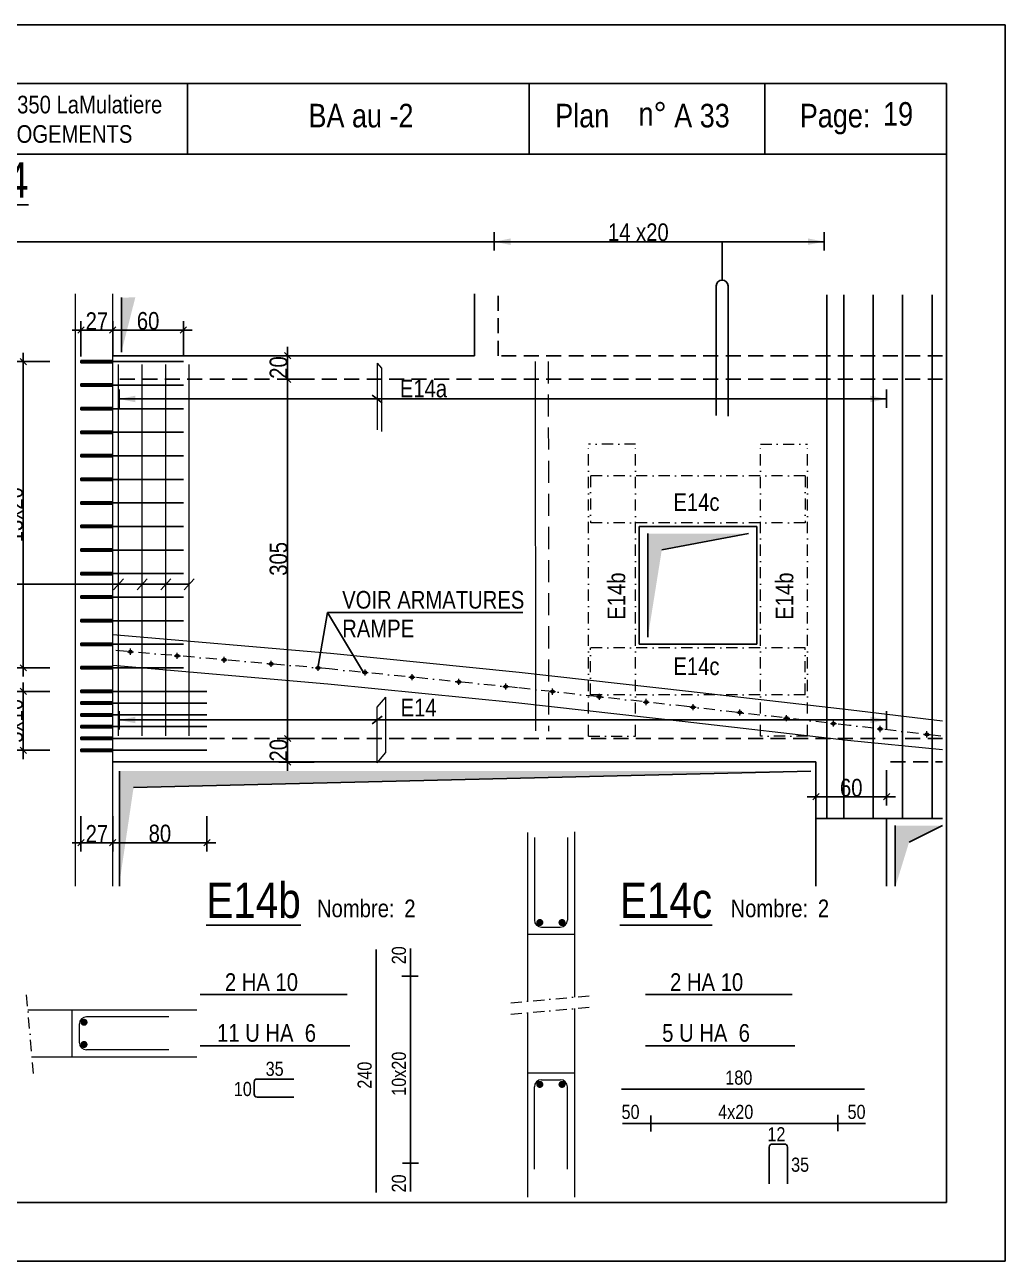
# Model space of a CAD drawing. Header units: metres. Extents: x -9927 to 45032, y -190416 to 12166.
# Drawn here: x 33334 to 34166, y -159147 to -158097 of the extents above; entities that cross this region are included whole.
import ezdxf
from ezdxf.enums import TextEntityAlignment as Align

# ---------------------------------------------------------------- set-up
doc = ezdxf.new("R2010")
doc.units = ezdxf.units.M
doc.header["$PDMODE"] = 65
for name, pattern in [('CACHE2', [0.1875, 0.125, -0.0625]), ('CACHEx2', [19.05, 12.7, -6.35]), ('TIRETPT2', [12.7, 6.35, -3.175, 0, -3.175])]:
    doc.linetypes.add(name, pattern=pattern)
for name, color, linetype in [('01_cote_gen', 4, 'Continuous'), ('01_fenetres', 171, 'Continuous'), ('01_linteaux', 3, 'Continuous'), ('01_murs_coup', 5, 'Continuous'), ('01_poch_murs', 251, 'Continuous'), ('01_sem', 42, 'Continuous'), ('01_texte', 230, 'Continuous'), ('AA_COTES', 2, 'Continuous')]:
    doc.layers.add(name, color=color, linetype=linetype)
doc.styles.add('STYLE2', font='ARIALN.TTF')
doc.dimstyles.new('JB50', dxfattribs={"dimscale": 0.1, "dimtxt": 150, "dimasz": 15, "dimexe": 0.1, "dimexo": 0.1, "dimgap": 0.09, "dimtad": 1, "dimdec": 1, "dimdsep": 46, "dimtxsty": 'STYLE2', "dimblk1": 'BOND_G', "dimblk2": 'BOND_D', "dimsah": 1, "dimcen": 1.5, "dimdle": 0.01, "dimse1": 1, "dimse2": 1, "dimclrd": 4, "dimclre": 2, "dimclrt": 6, "dimazin": 2, "dimtfac": 2.333333, "dimtdec": 1, "dimtix": 1, "dimtmove": 2, "dimatfit": 3, "dimldrblk": 'BOND_G', "dimfxl": 1, "dimtolj": 1, "dimtzin": 0, "dimarcsym": 0})

# ---------------------------------------------------------------- blocks, each defined once
blk = doc.blocks.new('BOND_G')
at = {"layer": 'AA_COTES', "color": 0}
for p, q in [((0, -5), (0, 15)), ((5, 0), (-5, 0)), ((1.77, 1.77), (-1.77, -1.77))]:
    blk.add_line(p, q, dxfattribs=at)
blk = doc.blocks.new('BOND_D')
at = {"layer": 'AA_COTES', "color": 0}
for p, q in [((5, 0), (-5, 0)), ((-1.77, -1.77), (1.77, 1.77)), ((0, 5), (0, -15))]:
    blk.add_line(p, q, dxfattribs=at)
blk = doc.blocks.new('*D1532')
at = {"layer": '01_cote_gen', "color": 4, "lineweight": -2, "ltscale": 0.5, "transparency": 16777216}
blk.add_line((33556.8, -158721.3), (33556.8, -158704.3), dxfattribs=at)
at = {"layer": 'DEFPOINTS', "color": 0, "lineweight": 0, "ltscale": 0.5, "transparency": 16777216}
for p in [(33556.8, -158702.8), (33557.6, -158702.8), (33557.6, -158722.8)]:
    blk.add_point(p, dxfattribs=at)
at = {"layer": '01_cote_gen', "color": 4, "lineweight": -2, "ltscale": 0.5, "transparency": 16777216, "xscale": 1.5, "yscale": 1.5, "zscale": 1.5}
for name, p, rotation in [('BOND_D', (33556.8, -158702.8), 90), ('BOND_G', (33556.8, -158722.8), 270)]:
    blk.add_blockref(name, p, dxfattribs=dict(at, rotation=rotation))
at = {"layer": '01_cote_gen', "color": 6, "lineweight": 0, "ltscale": 0.5, "transparency": 16777216, "insert": (33549.2, -158712.8), "char_height": 15, "attachment_point": 5, "rotation": 90, "style": 'STYLE2'}
blk.add_mtext('\\A1;20', dxfattribs=at)
blk = doc.blocks.new('*D1533')
at = {"layer": '01_cote_gen', "color": 4, "lineweight": -2, "ltscale": 0.5, "transparency": 16777216}
blk.add_line((33556.8, -158701.3), (33556.8, -158399.3), dxfattribs=at)
at = {"layer": 'DEFPOINTS', "color": 0, "lineweight": 0, "ltscale": 0.5, "transparency": 16777216}
for p in [(33556.8, -158397.8), (33617.4, -158397.8), (33599, -158702.8)]:
    blk.add_point(p, dxfattribs=at)
at = {"layer": '01_cote_gen', "color": 4, "lineweight": -2, "ltscale": 0.5, "transparency": 16777216, "xscale": 1.5, "yscale": 1.5, "zscale": 1.5}
for name, p, rotation in [('BOND_D', (33556.8, -158397.8), 90), ('BOND_G', (33556.8, -158702.8), 270)]:
    blk.add_blockref(name, p, dxfattribs=dict(at, rotation=rotation))
at = {"layer": '01_cote_gen', "color": 6, "lineweight": 0, "ltscale": 0.5, "transparency": 16777216, "insert": (33549.2, -158550.3), "char_height": 15, "attachment_point": 5, "rotation": 90, "style": 'STYLE2'}
blk.add_mtext('\\A1;305', dxfattribs=at)
blk = doc.blocks.new('*D1534')
at = {"layer": '01_cote_gen', "color": 4, "lineweight": -2, "ltscale": 0.5, "transparency": 16777216}
blk.add_line((33556.8, -158396.3), (33556.8, -158379.3), dxfattribs=at)
at = {"layer": 'DEFPOINTS', "color": 0, "lineweight": 0, "ltscale": 0.5, "transparency": 16777216}
for p in [(33556.8, -158377.8), (33612.8, -158377.8), (33612.8, -158397.8)]:
    blk.add_point(p, dxfattribs=at)
at = {"layer": '01_cote_gen', "color": 4, "lineweight": -2, "ltscale": 0.5, "transparency": 16777216, "xscale": 1.5, "yscale": 1.5, "zscale": 1.5}
for name, p, rotation in [('BOND_D', (33556.8, -158377.8), 90), ('BOND_G', (33556.8, -158397.8), 270)]:
    blk.add_blockref(name, p, dxfattribs=dict(at, rotation=rotation))
at = {"layer": '01_cote_gen', "color": 6, "lineweight": 0, "ltscale": 0.5, "transparency": 16777216, "insert": (33549.2, -158387.8), "char_height": 15, "attachment_point": 5, "rotation": 90, "style": 'STYLE2'}
blk.add_mtext('\\A1;20', dxfattribs=at)
blk = doc.blocks.new('*D1556')
at = {"layer": '01_cote_gen', "color": 4, "lineweight": -2, "ltscale": 0.5, "transparency": 16777216}
blk.add_line((34063.9, -158752.3), (34006.9, -158752.3), dxfattribs=at)
at = {"layer": 'DEFPOINTS', "color": 0, "lineweight": 0, "ltscale": 0.5, "transparency": 16777216}
for p in [(34065.4, -158692.3), (34005.4, -158741), (34005.4, -158752.3)]:
    blk.add_point(p, dxfattribs=at)
at = {"layer": '01_cote_gen', "color": 4, "lineweight": -2, "ltscale": 0.5, "transparency": 16777216, "xscale": 1.5, "yscale": 1.5, "zscale": 1.5, "rotation": 180}
blk.add_blockref('BOND_D', (34005.4, -158752.3), dxfattribs=at)
at = {"layer": '01_cote_gen', "color": 4, "lineweight": -2, "ltscale": 0.5, "transparency": 16777216, "xscale": 1.5, "yscale": 1.5, "zscale": 1.5}
blk.add_blockref('BOND_G', (34065.4, -158752.3), dxfattribs=at)
at = {"layer": '01_cote_gen', "color": 6, "lineweight": 0, "ltscale": 0.5, "transparency": 16777216, "insert": (34035.4, -158744.7), "char_height": 15, "attachment_point": 5, "style": 'STYLE2'}
blk.add_mtext('\\A1;60', dxfattribs=at)
blk = doc.blocks.new('*D1557')
at = {"layer": '01_cote_gen', "color": 4, "lineweight": -2, "ltscale": 0.5, "transparency": 16777216}
blk.add_line((33486.9, -158791.3), (33409.9, -158791.3), dxfattribs=at)
at = {"layer": 'DEFPOINTS', "color": 0, "lineweight": 0, "ltscale": 0.5, "transparency": 16777216}
for p in [(33408.4, -158722.8), (33488.4, -158722.8), (33408.4, -158791.3)]:
    blk.add_point(p, dxfattribs=at)
at = {"layer": '01_cote_gen', "color": 4, "lineweight": -2, "ltscale": 0.5, "transparency": 16777216, "xscale": 1.5, "yscale": 1.5, "zscale": 1.5, "rotation": 180}
blk.add_blockref('BOND_D', (33408.4, -158791.3), dxfattribs=at)
at = {"layer": '01_cote_gen', "color": 4, "lineweight": -2, "ltscale": 0.5, "transparency": 16777216, "xscale": 1.5, "yscale": 1.5, "zscale": 1.5}
blk.add_blockref('BOND_G', (33488.4, -158791.3), dxfattribs=at)
at = {"layer": '01_cote_gen', "color": 6, "lineweight": 0, "ltscale": 0.5, "transparency": 16777216, "insert": (33448.4, -158783.6), "char_height": 15, "attachment_point": 5, "style": 'STYLE2'}
blk.add_mtext('\\A1;80', dxfattribs=at)
blk = doc.blocks.new('*D1558')
at = {"layer": '01_cote_gen', "color": 4, "lineweight": -2, "ltscale": 0.5, "transparency": 16777216}
blk.add_line((33406.9, -158791.3), (33382.9, -158791.3), dxfattribs=at)
at = {"layer": 'DEFPOINTS', "color": 0, "lineweight": 0, "ltscale": 0.5, "transparency": 16777216}
for p in [(33381.4, -158723.8), (33408.4, -158736.8), (33381.4, -158791.3)]:
    blk.add_point(p, dxfattribs=at)
at = {"layer": '01_cote_gen', "color": 4, "lineweight": -2, "ltscale": 0.5, "transparency": 16777216, "xscale": 1.5, "yscale": 1.5, "zscale": 1.5, "rotation": 180}
blk.add_blockref('BOND_D', (33381.4, -158791.3), dxfattribs=at)
at = {"layer": '01_cote_gen', "color": 4, "lineweight": -2, "ltscale": 0.5, "transparency": 16777216, "xscale": 1.5, "yscale": 1.5, "zscale": 1.5}
blk.add_blockref('BOND_G', (33408.4, -158791.3), dxfattribs=at)
at = {"layer": '01_cote_gen', "color": 6, "lineweight": 0, "ltscale": 0.5, "transparency": 16777216, "insert": (33394.9, -158783.8), "char_height": 15, "attachment_point": 5, "style": 'STYLE2'}
blk.add_mtext('\\A1;27', dxfattribs=at)
blk = doc.blocks.new('*D1559')
at = {"layer": '01_cote_gen', "color": 4, "lineweight": -2, "ltscale": 0.5, "transparency": 16777216}
blk.add_line((33382.9, -158356), (33406.9, -158356), dxfattribs=at)
at = {"layer": 'DEFPOINTS', "color": 0, "lineweight": 0, "ltscale": 0.5, "transparency": 16777216}
for p in [(33408.4, -158356), (33408.4, -158365), (33381.4, -158372.2)]:
    blk.add_point(p, dxfattribs=at)
at = {"layer": '01_cote_gen', "color": 4, "lineweight": -2, "ltscale": 0.5, "transparency": 16777216, "xscale": 1.5, "yscale": 1.5, "zscale": 1.5, "rotation": 180}
blk.add_blockref('BOND_G', (33381.4, -158356), dxfattribs=at)
at = {"layer": '01_cote_gen', "color": 4, "lineweight": -2, "ltscale": 0.5, "transparency": 16777216, "xscale": 1.5, "yscale": 1.5, "zscale": 1.5}
blk.add_blockref('BOND_D', (33408.4, -158356), dxfattribs=at)
at = {"layer": '01_cote_gen', "color": 6, "lineweight": 0, "ltscale": 0.5, "transparency": 16777216, "insert": (33394.9, -158348.4), "char_height": 15, "attachment_point": 5, "style": 'STYLE2'}
blk.add_mtext('\\A1;27', dxfattribs=at)
blk = doc.blocks.new('*D1560')
at = {"layer": '01_cote_gen', "color": 4, "lineweight": -2, "ltscale": 0.5, "transparency": 16777216}
blk.add_line((33409.9, -158356), (33466.9, -158356), dxfattribs=at)
at = {"layer": 'DEFPOINTS', "color": 0, "lineweight": 0, "ltscale": 0.5, "transparency": 16777216}
for p in [(33468.4, -158356), (33408.4, -158364.5), (33468.4, -158373.2)]:
    blk.add_point(p, dxfattribs=at)
at = {"layer": '01_cote_gen', "color": 4, "lineweight": -2, "ltscale": 0.5, "transparency": 16777216, "xscale": 1.5, "yscale": 1.5, "zscale": 1.5, "rotation": 180}
blk.add_blockref('BOND_G', (33408.4, -158356), dxfattribs=at)
at = {"layer": '01_cote_gen', "color": 4, "lineweight": -2, "ltscale": 0.5, "transparency": 16777216, "xscale": 1.5, "yscale": 1.5, "zscale": 1.5}
blk.add_blockref('BOND_D', (33468.4, -158356), dxfattribs=at)
at = {"layer": '01_cote_gen', "color": 6, "lineweight": 0, "ltscale": 0.5, "transparency": 16777216, "insert": (33438.4, -158348.3), "char_height": 15, "attachment_point": 5, "style": 'STYLE2'}
blk.add_mtext('\\A1;60', dxfattribs=at)
blk = doc.blocks.new('*D1561')
at = {"layer": '01_cote_gen', "color": 4, "lineweight": -2, "ltscale": 0.5, "transparency": 16777216}
blk.add_line((33302.4, -158661.3), (33302.4, -158644.3), dxfattribs=at)
at = {"layer": 'DEFPOINTS', "color": 0, "lineweight": 0, "ltscale": 0.5, "transparency": 16777216}
for p in [(33302.4, -158642.8), (33381.4, -158642.8), (33354.9, -158662.8)]:
    blk.add_point(p, dxfattribs=at)
at = {"layer": '01_cote_gen', "color": 4, "lineweight": -2, "ltscale": 0.5, "transparency": 16777216, "xscale": 1.5, "yscale": 1.5, "zscale": 1.5}
for name, p, rotation in [('BOND_D', (33302.4, -158642.8), 90), ('BOND_G', (33302.4, -158662.8), 270)]:
    blk.add_blockref(name, p, dxfattribs=dict(at, rotation=rotation))
at = {"layer": '01_cote_gen', "color": 6, "lineweight": 0, "ltscale": 0.5, "transparency": 16777216, "insert": (33294.7, -158652.8), "char_height": 15, "attachment_point": 5, "rotation": 90, "style": 'STYLE2'}
blk.add_mtext('\\A1;20', dxfattribs=at)
blk = doc.blocks.new('*D1562')
at = {"layer": '01_cote_gen', "color": 4, "lineweight": -2, "ltscale": 0.5, "transparency": 16777216}
blk.add_line((33332.4, -158641.3), (33332.4, -158384.3), dxfattribs=at)
at = {"layer": 'DEFPOINTS', "color": 0, "lineweight": 0, "ltscale": 0.5, "transparency": 16777216}
for p in [(33332.4, -158382.8), (33461.4, -158382.8), (33324.9, -158642.8)]:
    blk.add_point(p, dxfattribs=at)
at = {"layer": '01_cote_gen', "color": 4, "lineweight": -2, "ltscale": 0.5, "transparency": 16777216, "xscale": 1.5, "yscale": 1.5, "zscale": 1.5}
for name, p, rotation in [('BOND_D', (33332.4, -158382.8), 90), ('BOND_G', (33332.4, -158642.8), 270)]:
    blk.add_blockref(name, p, dxfattribs=dict(at, rotation=rotation))
at = {"layer": '01_cote_gen', "color": 6, "lineweight": 0, "ltscale": 0.5, "transparency": 16777216, "insert": (33324.7, -158512.8), "char_height": 15, "attachment_point": 5, "rotation": 90, "style": 'STYLE2'}
blk.add_mtext('\\A1;13x20', dxfattribs=at)
blk = doc.blocks.new('*D1563')
at = {"layer": '01_cote_gen', "color": 4, "lineweight": -2, "ltscale": 0.5, "transparency": 16777216}
blk.add_line((33332.4, -158711.3), (33332.4, -158664.3), dxfattribs=at)
at = {"layer": 'DEFPOINTS', "color": 0, "lineweight": 0, "ltscale": 0.5, "transparency": 16777216}
for p in [(33332.4, -158662.8), (33445.9, -158662.8), (33445.9, -158712.8)]:
    blk.add_point(p, dxfattribs=at)
at = {"layer": '01_cote_gen', "color": 4, "lineweight": -2, "ltscale": 0.5, "transparency": 16777216, "xscale": 1.5, "yscale": 1.5, "zscale": 1.5}
for name, p, rotation in [('BOND_D', (33332.4, -158662.8), 90), ('BOND_G', (33332.4, -158712.8), 270)]:
    blk.add_blockref(name, p, dxfattribs=dict(at, rotation=rotation))
at = {"layer": '01_cote_gen', "color": 6, "lineweight": 0, "ltscale": 0.5, "transparency": 16777216, "insert": (33324.7, -158687.8), "char_height": 15, "attachment_point": 5, "rotation": 90, "style": 'STYLE2'}
blk.add_mtext('\\A1;5x10', dxfattribs=at)

msp = doc.modelspace()

# ---------------------------------------------------------------- linework, layer by layer
at = {"layer": '01_cote_gen', "color": 5, "linetype": 'Continuous', "lineweight": 0}
msp.add_line((33767.01, -158382.55), (33767.33, -158696.22), dxfattribs=at)
at = {"layer": '01_cote_gen', "color": 5, "linetype": 'CACHE2', "lineweight": 0, "ltscale": 150}
msp.add_line((33778.15, -158382.55), (33778.48, -158696.7), dxfattribs=at)
at = {"layer": '01_fenetres', "ltscale": 30}
for p, q in [((34116.18, -158146.73), (32731.18, -158146.73)), ((33471.75, -158146.73), (33471.75, -158206.73)), ((33762.05, -158206.73), (33762.05, -158146.73)), ((33962.05, -158206.73), (33962.05, -158146.73)), ((34116.18, -158146.73), (34116.18, -159096.73)), ((34116.18, -158206.73), (32731.18, -158206.73)), ((34116.18, -159096.73), (32731.18, -159096.73))]:
    msp.add_line(p, q, dxfattribs=at)
at = {"layer": '01_linteaux', "linetype": 'Continuous'}
for p, q in [((33920.81, -158318.54), (33920.81, -158428.57)), ((33930.81, -158318.54), (33930.81, -158429.07)), ((33661.22, -159087.49), (33661.22, -158881.03)), ((33653.86, -158904.74), (33667.81, -158904.74)), ((33528.41, -159004.84), (33528.41, -158994.53)), ((33530.91, -158992.03), (33562.23, -158992.03)), ((33530.91, -159007.34), (33562.23, -159007.34)), ((34023.9, -159022.43), (34023.9, -159036.37)), ((33841.16, -159029.79), (34047.61, -159029.79)), ((33865.16, -159023.08), (33865.16, -159036.5)), ((33965.86, -159049.71), (33965.86, -159081.03)), ((33968.36, -159047.21), (33978.67, -159047.21)), ((33981.17, -159049.71), (33981.17, -159081.03)), ((33654.51, -159063.48), (33667.93, -159063.48))]:
    msp.add_line(p, q, dxfattribs=at)
at = {"layer": '01_linteaux'}
for p, q in [((33715.61, -158377.77), (33715.61, -158325.33)), ((33381.36, -158383.77), (33381.36, -158381.77)), ((33408.36, -158381.77), (33381.36, -158381.77)), ((33715.61, -158377.77), (33408.36, -158377.77)), ((33468.36, -158382.77), (33381.36, -158382.77)), ((33408.36, -158383.77), (33381.36, -158383.77)), ((33381.36, -158403.77), (33381.36, -158401.77)), ((33408.36, -158401.77), (33381.36, -158401.77)), ((33468.36, -158402.77), (33381.36, -158402.77)), ((33408.36, -158403.77), (33381.36, -158403.77)), ((33381.36, -158423.77), (33381.36, -158421.77)), ((33408.36, -158421.77), (33381.36, -158421.77)), ((33468.36, -158422.77), (33381.36, -158422.77)), ((33408.36, -158423.77), (33381.36, -158423.77)), ((33381.36, -158443.77), (33381.36, -158441.77)), ((33408.36, -158441.77), (33381.36, -158441.77)), ((33468.36, -158442.77), (33381.36, -158442.77)), ((33408.36, -158443.77), (33381.36, -158443.77)), ((33381.36, -158463.77), (33381.36, -158461.77)), ((33408.36, -158461.77), (33381.36, -158461.77)), ((33468.36, -158462.77), (33381.36, -158462.77)), ((33408.36, -158463.77), (33381.36, -158463.77)), ((33381.36, -158483.77), (33381.36, -158481.77)), ((33408.36, -158481.77), (33381.36, -158481.77)), ((33468.36, -158482.77), (33381.36, -158482.77)), ((33408.36, -158483.77), (33381.36, -158483.77)), ((33381.36, -158503.77), (33381.36, -158501.77)), ((33408.36, -158501.77), (33381.36, -158501.77)), ((33468.36, -158502.77), (33381.36, -158502.77)), ((33408.36, -158503.77), (33381.36, -158503.77)), ((33381.36, -158523.77), (33381.36, -158521.77)), ((33408.36, -158521.77), (33381.36, -158521.77)), ((33468.36, -158522.77), (33381.36, -158522.77)), ((33408.36, -158523.77), (33381.36, -158523.77)), ((33855.36, -158622.77), (33855.36, -158522.77)), ((33955.36, -158522.77), (33855.36, -158522.77)), ((33955.36, -158622.77), (33955.36, -158522.77)), ((33381.36, -158543.77), (33381.36, -158541.77)), ((33408.36, -158541.77), (33381.36, -158541.77)), ((33468.36, -158542.77), (33381.36, -158542.77)), ((33408.36, -158543.77), (33381.36, -158543.77)), ((33381.36, -158563.77), (33381.36, -158561.77)), ((33408.36, -158561.77), (33381.36, -158561.77)), ((33468.36, -158562.77), (33381.36, -158562.77)), ((33408.36, -158563.77), (33381.36, -158563.77)), ((33381.36, -158583.77), (33381.36, -158581.77)), ((33408.36, -158581.77), (33381.36, -158581.77)), ((33468.36, -158582.77), (33381.36, -158582.77)), ((33408.36, -158583.77), (33381.36, -158583.77)), ((33381.36, -158603.77), (33381.36, -158601.77)), ((33408.36, -158601.77), (33381.36, -158601.77)), ((33468.36, -158602.77), (33381.36, -158602.77)), ((33408.36, -158603.77), (33381.36, -158603.77)), ((33381.36, -158623.77), (33381.36, -158621.77)), ((33408.36, -158621.77), (33381.36, -158621.77)), ((33468.36, -158622.77), (33381.36, -158622.77)), ((33955.36, -158622.77), (33855.36, -158622.77)), ((33408.36, -158623.77), (33381.36, -158623.77)), ((33381.36, -158643.77), (33381.36, -158641.77)), ((33408.36, -158641.77), (33381.36, -158641.77)), ((33468.36, -158642.77), (33381.36, -158642.77)), ((33408.36, -158643.77), (33381.36, -158643.77)), ((33381.36, -158663.77), (33381.36, -158661.77)), ((33408.36, -158661.77), (33381.36, -158661.77)), ((33488.36, -158662.77), (33381.36, -158662.77)), ((33408.36, -158663.77), (33381.36, -158663.77)), ((33381.36, -158673.77), (33381.36, -158671.77)), ((33408.36, -158671.77), (33381.36, -158671.77)), ((33488.36, -158672.77), (33381.36, -158672.77)), ((33408.36, -158673.77), (33381.36, -158673.77)), ((33381.36, -158683.77), (33381.36, -158681.77)), ((33408.36, -158681.77), (33381.36, -158681.77)), ((33488.36, -158682.77), (33381.36, -158682.77)), ((33408.36, -158683.77), (33381.36, -158683.77)), ((33381.36, -158693.77), (33381.36, -158691.77)), ((33408.36, -158691.77), (33381.36, -158691.77)), ((33488.36, -158692.77), (33381.36, -158692.77)), ((33408.36, -158693.77), (33381.36, -158693.77)), ((33381.36, -158703.77), (33381.36, -158701.77)), ((33408.36, -158701.77), (33381.36, -158701.77)), ((33488.36, -158702.77), (33381.36, -158702.77)), ((33408.36, -158703.77), (33381.36, -158703.77)), ((33381.36, -158713.77), (33381.36, -158711.77)), ((33408.36, -158711.77), (33381.36, -158711.77)), ((33488.36, -158712.77), (33381.36, -158712.77)), ((33408.36, -158713.77), (33381.36, -158713.77)), ((34005.36, -158722.77), (33408.36, -158722.77)), ((34005.36, -158828.3), (34005.36, -158722.77)), ((34005.36, -158770.77), (34113, -158770.77)), ((34065.36, -158828.3), (34065.36, -158770.77))]:
    msp.add_line(p, q, dxfattribs=at)
at = {"layer": '01_linteaux', "linetype": 'CACHEx2'}
for p, q in [((33735.61, -158377.77), (33735.61, -158325.33)), ((34113, -158377.77), (33735.61, -158377.77)), ((34113, -158397.77), (33408.36, -158397.77)), ((34113, -158702.77), (33408.36, -158702.77)), ((34068.86, -158722.77), (34113, -158722.77))]:
    msp.add_line(p, q, dxfattribs=at)
at = {"layer": '01_linteaux', "linetype": 'ByBlock', "lineweight": 18}
for p, q in [((33760.41, -158782.53), (33760.41, -158926)), ((33766.41, -158787.01), (33766.41, -158857.01)), ((33794.41, -158787.01), (33794.41, -158857.01)), ((33800.41, -158782.01), (33800.41, -158922.4)), ((33772.41, -158863.01), (33788.41, -158863.01)), ((33760.41, -158869.01), (33786.41, -158869.01)), ((33786.41, -158869.01), (33800.41, -158869.01)), ((33786.41, -158869.01), (33786.41, -158869.01)), ((33336.33, -158933.23), (33479.78, -158933.23)), ((33374.07, -158947.23), (33374.07, -158933.23)), ((33760.41, -158935.74), (33760.41, -159092.31)), ((33800.41, -158932.14), (33800.41, -159092.31)), ((33374.07, -158973.23), (33374.07, -158947.23)), ((33374.07, -158947.23), (33374.07, -158947.23)), ((33380.07, -158961.23), (33380.07, -158945.23)), ((33456.07, -158939.23), (33386.07, -158939.23)), ((33456.07, -158967.23), (33386.07, -158967.23)), ((33339.93, -158973.23), (33479.78, -158973.23)), ((33760.41, -158986.61), (33786.41, -158986.61)), ((33786.41, -158986.61), (33800.41, -158986.61)), ((33786.41, -158986.61), (33786.41, -158986.61)), ((33766.41, -159068.61), (33766.41, -158998.61)), ((33772.41, -158992.61), (33788.41, -158992.61)), ((33794.41, -159068.61), (33794.41, -158998.61))]:
    msp.add_line(p, q, dxfattribs=at)
at = {"layer": '01_linteaux', "linetype": 'Continuous'}
for centre, radius, start, end in [((33925.81, -158318.54), 5, 90, 180), ((33925.81, -158318.54), 5, 0, 90), ((33530.91, -158994.53), 2.5, 90, 180), ((33530.91, -159004.84), 2.5, 180, 270), ((33968.36, -159049.71), 2.5, 90, 180), ((33978.67, -159049.71), 2.5, 0, 90)]:
    msp.add_arc(centre, radius, start, end, dxfattribs=at)
at = {"layer": '01_linteaux', "linetype": 'ByBlock', "lineweight": 18}
for centre, start, end in [((33772.41, -158857.01), 180, 270), ((33788.41, -158857.01), 270, 0), ((33386.07, -158945.23), 90, 180), ((33386.07, -158961.23), 180, 270), ((33772.41, -158998.61), 90, 180), ((33788.41, -158998.61), 0, 90)]:
    msp.add_arc(centre, 6, start, end, dxfattribs=at)
at = {"layer": '01_murs_coup', "linetype": 'Continuous', "lineweight": 5}
for p, q in [((33376.86, -158828.3), (33376.86, -158325.33)), ((33408.36, -158828.3), (33408.36, -158325.33)), ((33593.36, -158630.77), (33408.36, -158614.77)), ((33753.36, -158646.77), (33593.36, -158630.77)), ((33590.95, -158656.66), (33408.36, -158640.87)), ((33897.36, -158662.77), (33753.36, -158646.77)), ((33750.63, -158672.63), (33590.95, -158656.66)), ((34035.36, -158678.77), (33897.36, -158662.77)), ((33894.43, -158688.61), (33750.63, -158672.63)), ((34113, -158687.97), (34035.36, -158678.77)), ((34032.33, -158704.6), (33894.43, -158688.61)), ((34113, -158712.36), (34032.33, -158704.6))]:
    msp.add_line(p, q, dxfattribs=at)
at = {"layer": '01_poch_murs', "ltscale": 3}
for p, q in [((33415.71, -158374.82), (33415.71, -158328.42)), ((33862.71, -158616.78), (33862.71, -158528.82)), ((33948.3, -158528.82), (33874.54, -158542.75)), ((33414.24, -158828.3), (33414.24, -158730.49)), ((34001.17, -158730.49), (33426.06, -158744.42)), ((34072.71, -158828.3), (34072.71, -158776.82)), ((34113, -158776.82), (34084.54, -158790.75))]:
    msp.add_line(p, q, dxfattribs=at)
at = {"layer": '01_poch_murs'}
for p, q in [((34014.77, -158326.08), (34014.77, -158770.77)), ((34029.01, -158326.08), (34029.01, -158770.77)), ((34054.01, -158326.08), (34054.01, -158770.77)), ((34079.01, -158326.08), (34079.01, -158770.77)), ((34104.01, -158326.08), (34104.01, -158770.77))]:
    msp.add_line(p, q, dxfattribs=at)
at = {"layer": '01_poch_murs', "ltscale": 3}
for points in [[(33415.71, -158374.82), (33415.71, -158328.42), (33427.54, -158328.28)], [(33862.71, -158616.78), (33862.71, -158528.82), (33874.54, -158542.75)], [(33862.71, -158528.82), (33948.3, -158528.82), (33874.54, -158542.75)], [(33414.24, -158824.62), (33414.24, -158730.49), (33426.06, -158744.42)], [(33414.24, -158730.49), (34001.17, -158730.49), (33426.06, -158744.42)], [(34072.71, -158829.25), (34072.71, -158776.82), (34084.54, -158790.75)], [(34072.71, -158776.82), (34113, -158776.82), (34084.54, -158790.75)]]:
    msp.add_solid(points, dxfattribs=at)
at = {"layer": '01_sem', "color": 2, "lineweight": 0, "ltscale": 7}
for p, q in [((33413.36, -158700.5), (33413.36, -158385.3)), ((33433.36, -158700.5), (33433.36, -158385.3)), ((33453.36, -158700.5), (33453.36, -158385.3)), ((33473.36, -158700.5), (33473.36, -158385.3)), ((33632.91, -158383.99), (33632.91, -158440.66)), ((33632.91, -158383.99), (33636.45, -158388.22)), ((33636.45, -158388.22), (33636.45, -158442.15)), ((33420.77, -158629.12), (33425.95, -158629.12)), ((33423.36, -158631.71), (33423.36, -158626.53)), ((33460.62, -158632.56), (33465.8, -158632.56)), ((33463.21, -158635.15), (33463.21, -158629.98)), ((33503.06, -158638.6), (33503.06, -158633.42)), ((33500.47, -158636.01), (33505.65, -158636.01)), ((33540.33, -158639.46), (33545.5, -158639.46)), ((33542.91, -158642.05), (33542.91, -158636.87)), ((33580.18, -158642.9), (33585.35, -158642.9)), ((33582.76, -158645.49), (33582.76, -158640.32)), ((33622.67, -158649.36), (33622.67, -158644.18)), ((33620.08, -158646.77), (33625.26, -158646.77)), ((33659.88, -158650.75), (33665.06, -158650.75)), ((33662.47, -158653.34), (33662.47, -158648.16)), ((33699.68, -158654.73), (33704.86, -158654.73)), ((33702.27, -158657.32), (33702.27, -158652.14)), ((33739.49, -158658.71), (33744.66, -158658.71)), ((33742.07, -158661.3), (33742.07, -158656.12)), ((33779.25, -158663.02), (33784.43, -158663.02)), ((33781.84, -158665.61), (33781.84, -158660.43)), ((33821.57, -158670.02), (33821.57, -158664.84)), ((33632.91, -158676.31), (33640.19, -158667.6)), ((33640.19, -158714.64), (33640.19, -158667.6)), ((33818.98, -158667.43), (33824.16, -158667.43)), ((33858.74, -158671.85), (33863.91, -158671.85)), ((33861.32, -158674.44), (33861.32, -158669.26)), ((33901.08, -158678.85), (33901.08, -158673.68)), ((33632.91, -158723.35), (33632.91, -158676.31)), ((33898.49, -158676.27), (33903.67, -158676.27)), ((33938.25, -158680.68), (33943.42, -158680.68)), ((33940.84, -158683.27), (33940.84, -158678.09)), ((33977.96, -158685.5), (33983.13, -158685.5)), ((33980.55, -158688.09), (33980.55, -158682.92)), ((34017.66, -158690.11), (34022.84, -158690.11)), ((34020.25, -158692.7), (34020.25, -158687.52)), ((34057.4, -158694.71), (34062.57, -158694.71)), ((34059.98, -158697.3), (34059.98, -158692.13)), ((34099.72, -158701.91), (34099.72, -158696.73)), ((34097.13, -158699.32), (34102.31, -158699.32)), ((33632.91, -158723.35), (33640.19, -158714.64))]:
    msp.add_line(p, q, dxfattribs=at)
at = {"layer": '01_sem', "color": 2, "linetype": 'TIRETPT2', "lineweight": 0, "ltscale": 1.5}
for p, q in [((33812.36, -158700.84), (33812.36, -158452.77)), ((33852.36, -158452.77), (33812.36, -158452.77)), ((33852.36, -158700.84), (33852.36, -158452.77)), ((33958.36, -158700.84), (33958.36, -158452.77)), ((33958.36, -158452.77), (33998.36, -158452.77)), ((33998.36, -158700.84), (33998.36, -158452.77)), ((33996.31, -158479.77), (33814.1, -158479.77)), ((33814.1, -158479.77), (33814.1, -158519.77)), ((33996.31, -158479.77), (33996.31, -158519.77)), ((33996.31, -158519.77), (33814.1, -158519.77)), ((33592.24, -158643.72), (33407.24, -158627.72)), ((33996.31, -158625.77), (33814.1, -158625.77)), ((33814.1, -158665.77), (33814.1, -158625.77)), ((33996.31, -158665.77), (33996.31, -158625.77)), ((33752.07, -158659.71), (33592.07, -158643.71)), ((33895.92, -158675.69), (33751.92, -158659.69)), ((33996.31, -158665.77), (33814.1, -158665.77)), ((34033.86, -158691.69), (33895.86, -158675.69)), ((34111.47, -158700.88), (34033.83, -158691.68)), ((33812.36, -158700.84), (33852.36, -158700.84)), ((33998.36, -158700.84), (33958.36, -158700.84)), ((33341.2, -158987.32), (33334.94, -158917.73)), ((33746.32, -158927.27), (33815.91, -158921.01)), ((33746.32, -158937), (33815.91, -158930.74))]:
    msp.add_line(p, q, dxfattribs=at)
at = {"layer": '01_sem', "color": 2, "lineweight": 0, "ltscale": 7, "const_width": 1, "flags": 128}
for points in [[(33422.86, -158629.12, 1), (33423.86, -158629.12, 1)], [(33462.71, -158632.56, 1), (33463.71, -158632.56, 1)], [(33502.56, -158636.01, 1), (33503.56, -158636.01, 1)], [(33542.41, -158639.46, 1), (33543.41, -158639.46, 1)], [(33582.26, -158642.9, 1), (33583.26, -158642.9, 1)], [(33622.17, -158646.77, 1), (33623.17, -158646.77, 1)], [(33661.97, -158650.75, 1), (33662.97, -158650.75, 1)], [(33701.77, -158654.73, 1), (33702.77, -158654.73, 1)], [(33741.57, -158658.71, 1), (33742.57, -158658.71, 1)], [(33781.34, -158663.02, 1), (33782.34, -158663.02, 1)], [(33821.07, -158667.43, 1), (33822.07, -158667.43, 1)], [(33860.82, -158671.85, 1), (33861.82, -158671.85, 1)], [(33900.58, -158676.27, 1), (33901.58, -158676.27, 1)], [(33940.34, -158680.68, 1), (33941.34, -158680.68, 1)], [(33980.05, -158685.5, 1), (33981.05, -158685.5, 1)], [(34019.75, -158690.11, 1), (34020.75, -158690.11, 1)], [(34059.48, -158694.71, 1), (34060.48, -158694.71, 1)], [(34099.22, -158699.32, 1), (34100.22, -158699.32, 1)]]:
    msp.add_lwpolyline(points, format="xyb", close=True, dxfattribs=at)
at = {"layer": '01_sem', "color": 2, "lineweight": 0, "ltscale": 7}
for centre in [(33423.36, -158629.12), (33463.21, -158632.56), (33503.06, -158636.01), (33542.91, -158639.46), (33582.76, -158642.9), (33622.67, -158646.77), (33662.47, -158650.75), (33702.27, -158654.73), (33742.07, -158658.71), (33781.84, -158663.02), (33821.57, -158667.43), (33861.32, -158671.85), (33901.08, -158676.27), (33940.84, -158680.68), (33980.55, -158685.5), (34020.25, -158690.11), (34059.98, -158694.71), (34099.72, -158699.32)]:
    msp.add_circle(centre, 1.43, dxfattribs=at)
at = {"layer": '01_texte', "ltscale": 30}
for p, q in [((34166.18, -158096.73), (32681.18, -158096.73)), ((34166.18, -158096.73), (34166.18, -159146.73)), ((33732.3, -158272.89), (33732.3, -158288.53)), ((34012.44, -158272.89), (34012.44, -158288.53)), ((32909.09, -158280.95), (34012.44, -158280.95)), ((33925.81, -158313.54), (33925.81, -158280.95)), ((33413.73, -158406.45), (33413.73, -158422.09)), ((33637.05, -158417.82), (33628.78, -158411.2)), ((34065.41, -158406.45), (34065.41, -158422.09)), ((33413.73, -158414.51), (34065.41, -158414.51)), ((33413.73, -158695.13), (33413.73, -158679.49)), ((33637.05, -158683.76), (33628.78, -158690.38)), ((34065.41, -158695.13), (34065.41, -158679.49)), ((33413.73, -158687.07), (34065.41, -158687.07)), ((33632.01, -159088.31), (33632.01, -158881.85)), ((33482.74, -158920.13), (33607.37, -158920.13)), ((33860.7, -158920.13), (33985.33, -158920.13)), ((33482.74, -158963.78), (33609.59, -158963.78)), ((33860.7, -158963.78), (33987.55, -158963.78)), ((33840.33, -159000.58), (34046.79, -159000.58)), ((34166.18, -159146.73), (32681.18, -159146.73))]:
    msp.add_line(p, q, dxfattribs=at)
at = {"layer": '01_texte'}
for p, q in [((33409.13, -158576.57), (33417.59, -158567.17)), ((33429.13, -158576.57), (33437.59, -158567.17)), ((33449.13, -158576.57), (33457.59, -158567.17)), ((33469.13, -158576.57), (33477.59, -158567.17)), ((33473.36, -158571.87), (33091.77, -158571.87)), ((33590.72, -158595.75), (33582.76, -158641.48)), ((33590.72, -158595.75), (33756.44, -158595.75)), ((33590.72, -158595.75), (33621.24, -158646.77))]:
    msp.add_line(p, q, dxfattribs=at)
at = {"layer": '01_texte', "ltscale": 30, "const_width": 3, "flags": 128}
for points in [[(33772.49, -158859.08, -1), (33769.49, -158859.08, -1)], [(33788.34, -158859.08, 1), (33791.34, -158859.08, 1)], [(33384, -158945.3, -1), (33384, -158942.3, -1)], [(33384, -158961.15, 1), (33384, -158964.15, 1)], [(33772.49, -158996.53, 1), (33769.49, -158996.53, 1)], [(33788.34, -158996.53, -1), (33791.34, -158996.53, -1)]]:
    msp.add_lwpolyline(points, format="xyb", close=True, dxfattribs=at)
at = {"layer": '01_texte', "ltscale": 30}
for points in [[(33732.3, -158280.95), (33746.12, -158278.19), (33746.12, -158280.95)], [(33732.3, -158280.95), (33746.12, -158283.7), (33746.12, -158280.95)], [(34012.44, -158280.95), (33998.62, -158278.19), (33998.62, -158280.95)], [(34012.44, -158280.95), (33998.62, -158283.7), (33998.62, -158280.95)], [(33413.73, -158414.51), (33427.55, -158411.75), (33427.55, -158414.51)], [(34065.41, -158414.51), (34051.58, -158411.75), (34051.58, -158414.51)], [(33413.73, -158414.51), (33427.55, -158417.26), (33427.55, -158414.51)], [(34065.41, -158414.51), (34051.58, -158417.26), (34051.58, -158414.51)], [(33413.73, -158687.07), (33427.55, -158684.32), (33427.55, -158687.07)], [(34065.41, -158687.07), (34051.58, -158684.32), (34051.58, -158687.07)], [(33413.73, -158687.07), (33427.55, -158689.83), (33427.55, -158687.07)], [(34065.41, -158687.07), (34051.58, -158689.83), (34051.58, -158687.07)]]:
    msp.add_solid(points, dxfattribs=at)

# ---------------------------------------------------------------- texts
at = {"layer": '01_texte', "style": 'STYLE2'}
for s, height, p in [('LA MULATIERE-69350 LaMulatiere', 15, (33178.27, -158172.01)), ('BA au -2', 20, (33574.58, -158183.88)), ('Plan', 20, (33784.1, -158183.88)), ('n%%D', 20, (33854.78, -158182.43)), ('A 33', 20, (33885.12, -158183.88)), ('Page:', 20, (33991.76, -158183.88)), ('19', 20, (34062.45, -158182.43)), ('CREATION de LOGEMENTS', 15, (33199.76, -158197.01)), ('14 x20', 15, (33828.82, -158280.42)), ('E14a', 15, (33652.15, -158413.15)), ('E14c', 15, (33884.4, -158509.57)), ('VOIR ARMATURES', 15, (33603.2, -158592.53)), ('RAMPE', 15, (33603.2, -158616.87)), ('E14c', 15, (33884.4, -158648.99)), ('E14', 15, (33652.79, -158684.08)), ('%%UE14b', 30, (33487.81, -158855.21)), ('%%UE14c', 30, (33838.94, -158855.21)), ('Nombre:', 15, (33581.78, -158854.57)), ('2', 15, (33655.92, -158854.57)), ('Nombre:', 15, (33932.91, -158854.57)), ('2', 15, (34007.06, -158854.57)), ('2 HA 10', 15, (33503.61, -158917.17)), ('2 HA 10', 15, (33881.57, -158917.17)), ('11 U HA  6', 15, (33496.94, -158960.33)), ('5 U HA  6', 15, (33874.9, -158960.33)), ('35', 12, (33538.21, -158989.3)), ('180', 12, (33928.45, -158996.78)), ('10', 12, (33511.17, -159006.43)), ('50', 12, (33840.39, -159025.88)), ('4x20', 12, (33922.42, -159025.88)), ('50', 12, (34032.27, -159025.88)), ('12', 12, (33964.21, -159044.88)), ('35', 12, (33984.35, -159070.72))]:
    msp.add_text(s, height=height, dxfattribs=at).set_placement(p)
msp.add_text('%%UPOUTRE  VOILE  : PV14', height=30, dxfattribs=at).set_placement((33143.85, -158228.57), align=Align.MIDDLE)
for s, height, p in [('E14b', 15, (33843.47, -158601.96)), ('E14b', 15, (33986.2, -158601.96)), ('20', 12, (33657.32, -158894.53)), ('10x20', 12, (33657.32, -159006.22)), ('240', 12, (33628.22, -159000.19)), ('20', 12, (33657.32, -159088.26))]:
    msp.add_text(s, height=height, rotation=90, dxfattribs=at).set_placement(p)

# ---------------------------------------------------------------- dimensions: what is measured, and where the dimension line sits
at = {"layer": '01_cote_gen', "lineweight": 0, "ltscale": 0.5}
for base, p1, p2, picture, middle in [((33408.36, -158355.95), (33381.36, -158372.24), (33408.36, -158364.99), '*D1559', (33394.86, -158348.41)), ((33468.36, -158355.95), (33408.36, -158364.45), (33468.36, -158373.24), '*D1560', (33438.36, -158348.29)), ((34005.3597, -158752.3239), (34065.4064, -158692.3127), (34005.3597, -158741.0057), '*D1556', (34035.3831, -158744.6563)), ((33381.36, -158791.31), (33408.36, -158736.79), (33381.36, -158723.77), '*D1558', (33394.86, -158783.77)), ((33408.36, -158791.31), (33488.36, -158722.77), (33408.36, -158722.77), '*D1557', (33448.36, -158783.64))]:
    dim = msp.add_linear_dim(base=base, p1=p1, p2=p2, dimstyle='JB50', dxfattribs=at)
    dim.commit()
    dim.dimension.update_dxf_attribs({"geometry": picture, "text_midpoint": middle})
for base, p1, p2, picture, middle in [((33556.83, -158377.77), (33612.82, -158397.77), (33612.82, -158377.77), '*D1534', (33549.16, -158387.77)), ((33556.83, -158397.77), (33599.01, -158702.77), (33617.42, -158397.77), '*D1533', (33549.16, -158550.27)), ((33302.4, -158642.77), (33354.88, -158662.77), (33381.36, -158642.77), '*D1561', (33294.73, -158652.77)), ((33556.83, -158702.77), (33557.62, -158722.77), (33557.62, -158702.77), '*D1532', (33549.16, -158712.77))]:
    dim = msp.add_linear_dim(base=base, p1=p1, p2=p2, angle=90, dimstyle='JB50', dxfattribs=at)
    dim.commit()
    dim.dimension.update_dxf_attribs({"geometry": picture, "text_midpoint": middle})
for base, p1, p2, text, picture, middle in [((33332.38, -158382.77), (33324.9, -158642.77), (33461.45, -158382.77), '13x20', '*D1562', (33324.71, -158512.77)), ((33332.38, -158662.77), (33445.85, -158712.77), (33445.85, -158662.77), '5x10', '*D1563', (33324.71, -158687.77))]:
    dim = msp.add_linear_dim(base=base, p1=p1, p2=p2, angle=90, text=text, dimstyle='JB50', dxfattribs=at)
    dim.commit()
    dim.dimension.update_dxf_attribs({"geometry": picture, "text_midpoint": middle})

doc.saveas('drawing.dxf')
